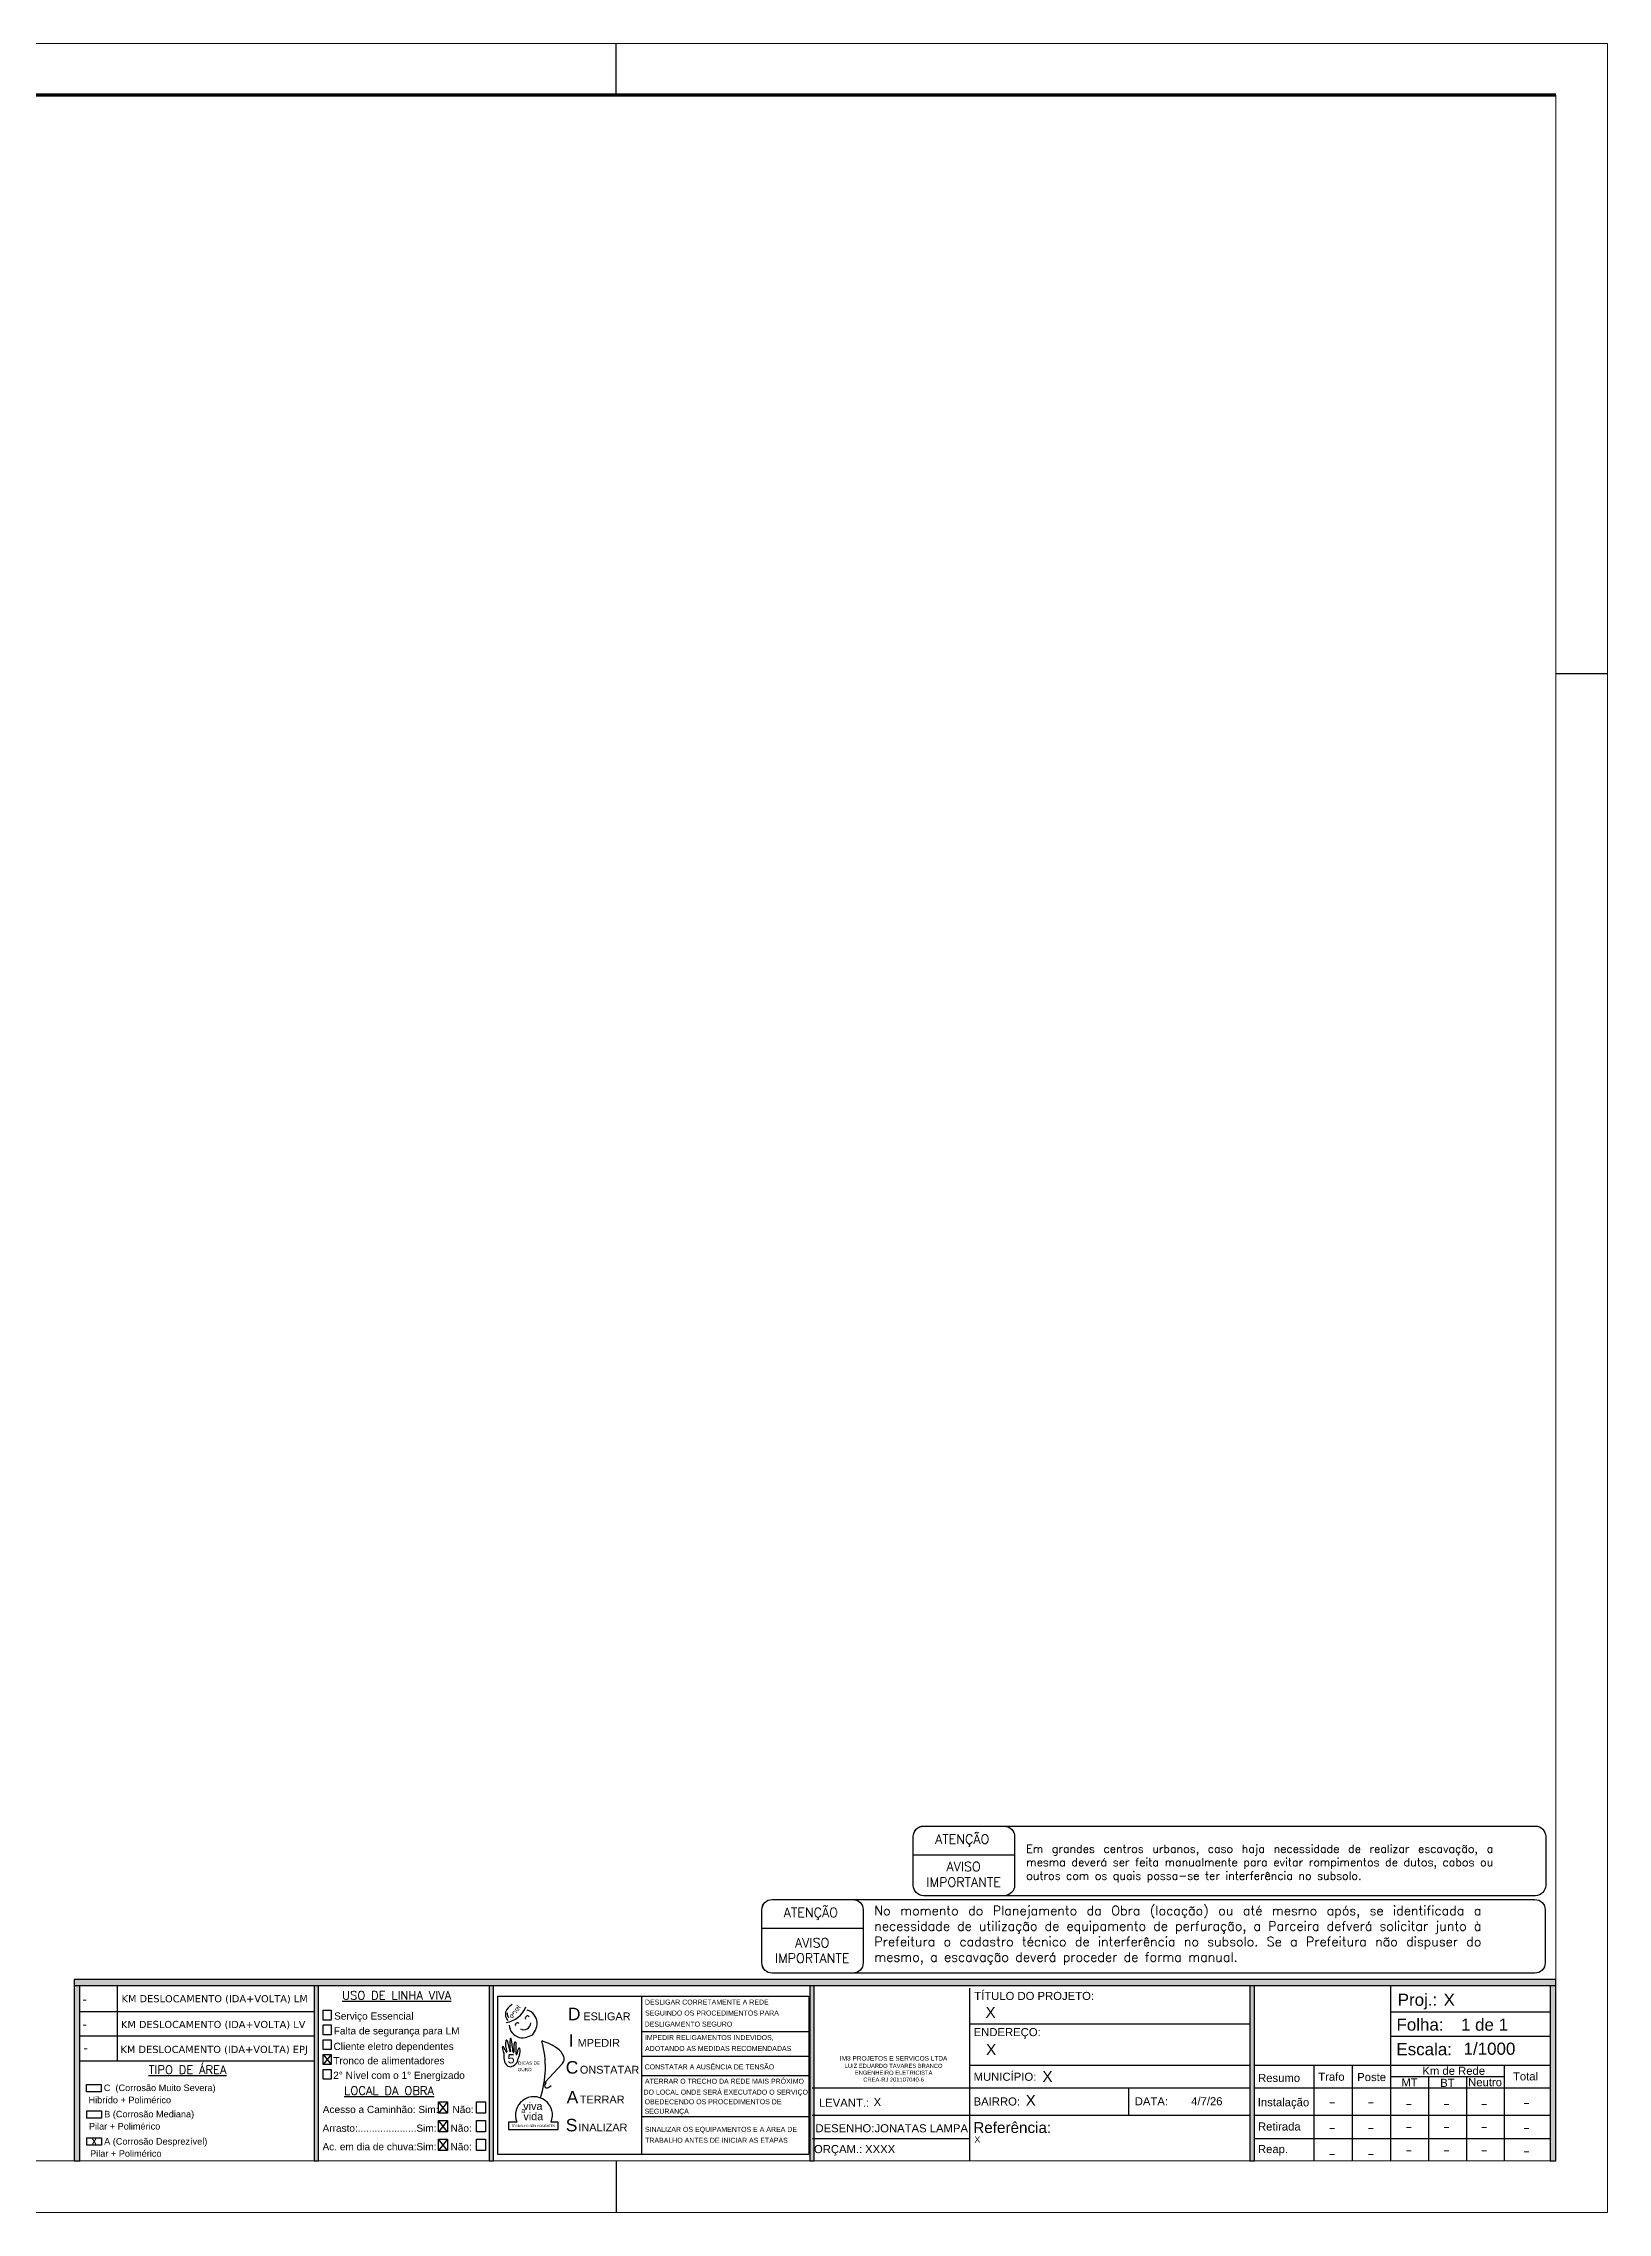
# Model space of a CAD drawing. Header units: millimetres. Extents: x 834033 to 836936, y 7531751 to 7534076.
# Drawn here: x 835788 to 836091, y 7533076.3 to 7533496.3 of the extents above; entities that cross this region are included whole.
import ezdxf
from ezdxf.enums import TextEntityAlignment as Align

# ---------------------------------------------------------------- set-up
doc = ezdxf.new("R2010")
doc.units = ezdxf.units.MM
doc.layers.add('CARIMBO', color=90, linetype='Continuous')
doc.layers.add('MARCAÇÕES', color=1, linetype='Continuous')
doc.layers.add('POSTE', color=3, linetype='Continuous', lineweight=13)
doc.layers.add('REDE MT', color=4, linetype='Continuous', lineweight=25)
doc.styles.add('ARIAL', font='arial.ttf', dxfattribs={"height": 1.6})
doc.styles.add('Nome.Projetada', font='verdana.ttf', dxfattribs={"height": 2})
doc.styles.add('REGUA100', font='ROMANS', dxfattribs={"height": 2.5})
doc.styles.add('ROMANS', font='ROMANS.shx', dxfattribs={"height": 1.8})
doc.styles.get("Standard").update_dxf_attribs({"font": 'arial.ttf'})

# ---------------------------------------------------------------- blocks, each defined once
blk = doc.blocks.new('data')
blk.add_attdef('DATA', text='', height=1.56).set_placement((0, 0), align=Align.MIDDLE_CENTER)

msp = doc.modelspace()

# ---------------------------------------------------------------- hatches: boundary and pattern name
h = msp.add_hatch(color=256)
h.dxf.hatch_style = 1
h.paths.add_polyline_path([(836080.987, 7533120.274), (836079.855, 7533120.274), (836079.855, 7533086.299), (836080.987, 7533086.299)])
h.paths.add_polyline_path([(836022.567, 7533120.274), (836021.717, 7533120.274), (836021.717, 7533086.299), (836022.567, 7533086.299)])
h.paths.add_polyline_path([(835937.31, 7533120.274), (835936.46, 7533120.274), (835936.46, 7533086.299), (835937.31, 7533086.299)])
h.paths.add_polyline_path([(835875.232, 7533120.274), (835874.382, 7533120.274), (835874.382, 7533086.299), (835875.232, 7533086.299)])
h.paths.add_polyline_path([(835841.326, 7533120.274), (835840.476, 7533120.274), (835840.476, 7533086.299), (835841.326, 7533086.299)])
h.paths.add_polyline_path([(835795.12, 7533120.274), (835793.987, 7533120.274), (835793.987, 7533086.299), (835795.12, 7533086.299)])
h.paths.add_polyline_path([(836080.987, 7533121.407), (835793.987, 7533121.407), (835793.987, 7533120.274), (835795.12, 7533120.274), (836080.987, 7533120.274)])
at = {"ltscale": 0.15}
h = msp.add_hatch(color=8, dxfattribs=at)
h.dxf.hatch_style = 1
h.paths.add_polyline_path([(835878.98, 7533114.669, 0.0081441), (835878.969, 7533114.675), (835878.728, 7533114.366), (835878.822, 7533114.292), (835879.065, 7533114.603)])
h.paths.add_polyline_path([(835878.887, 7533115.051), (835878.812, 7533114.956), (835879.141, 7533114.699), (835879.215, 7533114.795)])
h.paths.add_polyline_path([(835880.018, 7533116.019), (835879.775, 7533115.708), (835879.87, 7533115.635), (835880.113, 7533115.946)])
h.paths.add_polyline_path([(835879.721, 7533116.54), (835879.652, 7533116.451), (835879.966, 7533116.205), (835880.036, 7533116.294)])
at = {"ltscale": 0.15, "true_color": 0x105689}
h = msp.add_hatch(color=146, dxfattribs=at)
h.dxf.hatch_style = 1
h.paths.add_polyline_path([(835879.82, 7533115.299), (835879.831, 7533115.407, -1.2195299), (835879.949, 7533115.93), (835880.017, 7533116.018, 1.2499569)])
at = {"ltscale": 0.15}
h = msp.add_hatch(color=3, dxfattribs=at)
h.dxf.hatch_style = 1
h.paths.add_polyline_path([(835880.037, 7533116.295), (835879.966, 7533116.205), (835880.282, 7533115.959, 0.1656475), (835880.349, 7533115.935), (835880.485, 7533115.935), (835880.486, 7533116.047), (835880.391, 7533116.048, -0.1656475), (835880.323, 7533116.071)])
h = msp.add_hatch(color=1, dxfattribs=at)
h.dxf.hatch_style = 1
h.paths.add_polyline_path([(835879.169, 7533114.382), (835879.062, 7533114.367, -3.7448035), (835878.901, 7533114.588), (835878.969, 7533114.675, 4.0665835)])
h = msp.add_hatch(color=6, dxfattribs=at)
h.dxf.hatch_style = 1
h.paths.add_polyline_path([(835878.944, 7533115.007), (835879.117, 7533114.872, -0.9051269), (835879.398, 7533115.243), (835879.465, 7533115.329, 0.6571124)])
h = msp.add_hatch(color=8, dxfattribs=at)
h.dxf.hatch_style = 1
h.paths.add_polyline_path([(835879.501, 7533115.304), (835879.428, 7533115.21), (835879.752, 7533114.957), (835879.825, 7533115.051)])
at = {"ltscale": 0.15, "true_color": 0xadddf7}
h = msp.add_hatch(color=141, dxfattribs=at)
h.dxf.hatch_style = 1
h.paths.add_polyline_path([(835880.217, 7533115.725), (835880.11, 7533115.71, -0.453623), (835879.831, 7533115.407), (835879.82, 7533115.299, 0.4630284)])

# ---------------------------------------------------------------- linework, layer by layer
for p, q in [((835898.987, 7533486.299), (835898.987, 7533496.299)), ((836080.987, 7533374.299), (836090.987, 7533374.299)), ((835956.506, 7533145.568, 0), (835976.134, 7533145.568, 0)), ((835927.185, 7533131.363, 0), (835946.813, 7533131.363, 0)), ((835802.339, 7533120.274, 0), (835802.343, 7533115.218, 0)), ((836048.94, 7533120.274, 0), (836048.94, 7533086.299, 0)), ((835967.381, 7533119.785, -0.001), (835967.381, 7533086.299, -0.001)), ((835802.343, 7533115.218, 0), (835802.343, 7533110.448, 0)), ((835882.778, 7533110.647), (835883.343, 7533111.629)), ((835967.381, 7533112.84, -0.001), (836021.717, 7533112.84, -0.001)), ((836048.94, 7533115.153, 0), (836079.855, 7533115.153, 0)), ((836080.987, 7533115.153, 0), (836081.02, 7533115.153, 0)), ((835840.476, 7533110.448, 0), (835795.12, 7533110.448, 0)), ((835802.343, 7533110.448, 0), (835802.343, 7533105.679)), ((835879.86, 7533107.546), (835879.757, 7533106.956)), ((835882.778, 7533110.647), (835881.705, 7533110.284)), ((835884.588, 7533109.462), (835884.659, 7533109.528)), ((836048.94, 7533110.447, 0), (836079.855, 7533110.447, 0)), ((836080.987, 7533110.447, 0), (836081.02, 7533110.447, 0)), ((835795.12, 7533105.679, 0), (835840.476, 7533105.679, 0)), ((835877.216, 7533107.173), (835877.216, 7533106.176)), ((835888.593, 7533105.184), (835885.177, 7533101.465)), ((836021.717, 7533104.762, 0), (835967.381, 7533104.762, 0)), ((836079.855, 7533104.762, 0), (836022.567, 7533104.762, 0)), ((836034.065, 7533104.762, 0), (836034.065, 7533086.299, 0)), ((836041.502, 7533104.762, 0), (836041.502, 7533086.299, 0)), ((836070.955, 7533104.762, 0), (836070.955, 7533086.299, 0)), ((835885.177, 7533101.465), (835885.184, 7533101.418)), ((835885.184, 7533101.418), (835885.372, 7533101.498)), ((835885.424, 7533101.399), (835885.281, 7533101.306)), ((835885.372, 7533101.498), (835885.424, 7533101.399)), ((835885.84, 7533100.548), (835886.378, 7533100.943)), ((836021.717, 7533100.383, 0), (835936.946, 7533100.383, 0)), ((835998.176, 7533100.383, 0), (835998.176, 7533095.111, 0)), ((836079.855, 7533100.383, 0), (836022.567, 7533100.383, 0)), ((836048.94, 7533102.662, 0), (836070.955, 7533102.662, 0)), ((836056.314, 7533102.662, 0), (836056.314, 7533086.299, 0)), ((836063.635, 7533102.662, 0), (836063.635, 7533086.299, 0)), ((835864.593, 7533097.732), (835866.334, 7533097.732)), ((835864.593, 7533095.526), (835864.593, 7533097.732)), ((835866.334, 7533095.526), (835864.593, 7533095.526)), ((835866.334, 7533097.732), (835866.334, 7533095.526)), ((835871.927, 7533097.732), (835873.668, 7533097.732)), ((835871.927, 7533095.526), (835871.927, 7533097.732)), ((835873.668, 7533095.526), (835871.927, 7533095.526)), ((835873.668, 7533097.732), (835873.668, 7533095.526)), ((836021.717, 7533095.111, 0), (835936.962, 7533095.111, 0)), ((836079.855, 7533095.111, 0), (836022.567, 7533095.111, 0)), ((835878.107, 7533093.831), (835878.107, 7533092.377)), ((835879.726, 7533093.831), (835878.107, 7533093.831)), ((835878.107, 7533092.377), (835887.762, 7533092.377)), ((835887.762, 7533093.796), (835886.364, 7533093.797)), ((835887.762, 7533092.377), (835887.762, 7533093.796)), ((835967.381, 7533090.581, 0), (835936.984, 7533090.581, 0)), ((836079.855, 7533090.581, 0), (836022.567, 7533090.581, 0)), ((836081.025, 7533090.581, 0), (836080.987, 7533090.581, 0)), ((835898.987, 7533086.299), (835898.987, 7533076.299))]:
    msp.add_line(p, q)
at = {"ltscale": 2.5}
msp.add_line((835795.165, 7533115.212, 0), (835840.476, 7533115.245, 0), dxfattribs=at)
at = {"color": 1}
for p, q in [((835842.239, 7533106.905), (835843.751, 7533104.988)), ((835843.751, 7533106.905), (835842.239, 7533104.988)), ((835866.334, 7533097.732), (835864.593, 7533095.526)), ((835866.334, 7533095.526), (835864.593, 7533097.732)), ((835866.334, 7533091.916), (835864.593, 7533094.122)), ((835866.334, 7533094.122), (835864.593, 7533091.916)), ((835866.334, 7533088.301), (835864.593, 7533090.507)), ((835866.334, 7533090.507), (835864.593, 7533088.301))]:
    msp.add_line(p, q, dxfattribs=at)
at = {"elevation": 0}
for points in [[(835956.506, 7533149.134, -0.4142136), (835958.506, 7533151.134), (836076.997, 7533151.134, -0.4142136), (836078.997, 7533149.134), (836078.997, 7533139.664, -0.4142136), (836076.997, 7533137.664), (835958.506, 7533137.664, -0.4142136), (835956.506, 7533139.664)], [(835976.134, 7533139.664, -0.4142136), (835974.134, 7533137.664), (835958.522, 7533137.664, -0.4142136), (835956.522, 7533139.664), (835956.522, 7533149.126, -0.4142136), (835958.522, 7533151.126), (835974.134, 7533151.126, -0.4142136), (835976.134, 7533149.126)], [(835927.185, 7533134.928, -0.4142136), (835929.185, 7533136.928), (836076.889, 7533136.928, -0.4142136), (836078.889, 7533134.928), (836078.889, 7533124.659, -0.4142136), (836076.889, 7533122.659), (835929.185, 7533122.659, -0.4142136), (835927.185, 7533124.659)], [(835946.813, 7533124.659, -0.4142136), (835944.813, 7533122.659), (835929.201, 7533122.659, -0.4142136), (835927.201, 7533124.659), (835927.201, 7533134.92, -0.4142136), (835929.201, 7533136.92), (835944.813, 7533136.92, -0.4142136), (835946.813, 7533134.92)]]:
    msp.add_lwpolyline(points, format="xyb", close=True, dxfattribs=at)
for points in [[(836080.987, 7533121.407), (835793.987, 7533121.407)], [(835793.987, 7533121.407), (835793.987, 7533086.299), (835795.12, 7533086.299), (835795.12, 7533120.274)], [(835793.987, 7533120.274), (836080.987, 7533120.274)], [(835840.476, 7533120.274), (835840.476, 7533086.299), (835841.326, 7533086.299), (835841.326, 7533120.274)], [(835874.382, 7533120.274), (835874.382, 7533086.299), (835875.232, 7533086.299), (835875.232, 7533120.274)], [(835936.46, 7533120.274), (835936.46, 7533086.299), (835937.31, 7533086.299), (835937.31, 7533120.274)], [(836021.717, 7533120.274), (836021.717, 7533086.299), (836022.567, 7533086.299), (836022.567, 7533120.274)], [(836079.855, 7533120.274), (836079.855, 7533086.299), (836080.987, 7533086.299), (836080.987, 7533121.407)]]:
    msp.add_lwpolyline(points)
for points in [[(835842.239, 7533115.5), (835843.751, 7533115.5), (835843.751, 7533113.583), (835842.239, 7533113.583)], [(835842.239, 7533112.635), (835843.751, 7533112.635), (835843.751, 7533110.718), (835842.239, 7533110.718)], [(835842.239, 7533109.77), (835843.751, 7533109.77), (835843.751, 7533107.853), (835842.239, 7533107.853)], [(835842.239, 7533106.905), (835843.751, 7533106.905), (835843.751, 7533104.988), (835842.239, 7533104.988)], [(835842.239, 7533104.04), (835843.751, 7533104.04), (835843.751, 7533102.123), (835842.239, 7533102.123)], [(835864.593, 7533094.122), (835866.334, 7533094.122), (835866.334, 7533091.916), (835864.593, 7533091.916)], [(835871.927, 7533094.122), (835873.668, 7533094.122), (835873.668, 7533091.916), (835871.927, 7533091.916)], [(835864.593, 7533090.507), (835866.334, 7533090.507), (835866.334, 7533088.301), (835864.593, 7533088.301)], [(835871.927, 7533090.507), (835873.668, 7533090.507), (835873.668, 7533088.301), (835871.927, 7533088.301)]]:
    msp.add_lwpolyline(points, close=True)
at = {"ltscale": 5}
for points in [[(835796.379, 7533101.123), (835799.221, 7533101.123), (835799.221, 7533099.703), (835796.379, 7533099.703)], [(835796.458, 7533096.034), (835799.3, 7533096.034), (835799.3, 7533094.615), (835796.458, 7533094.615)], [(835796.451, 7533090.755), (835799.293, 7533090.755), (835799.293, 7533089.335), (835796.451, 7533089.335)]]:
    msp.add_lwpolyline(points, close=True, dxfattribs=at)
for centre, radius, start, end in [((835876.92, 7533118.031), 4.966, 278.64787, 337.29534), ((835881.99, 7533112.472), 5.239, 127.00648, 142.73951), ((835879.177, 7533114.687), 1.66, 144.80643, 225.16056), ((835878.882, 7533114.849), 1.049, 174.30811, 228.40065), ((835880.924, 7533112.822), 2.704, 184.77575, 253.71254), ((835879.88, 7533112.615), 0.443, 41.28747, 199.91806), ((835881.064, 7533113.068), 1.367, 242.94779, 358.04209), ((835881.81, 7533113.936), 0.443, 41.28747, 199.91806), ((835881.005, 7533112.888), 2.704, 5.07898, 74.01577), ((835880.721, 7533113.043), 2.979, 331.67324, 1.6326), ((835877.061, 7533108.307), 0.134, 34.54355, 187.36917), ((835881.25, 7533108.849), 4.357, 187.36917, 201.88252), ((835873.733, 7533106.016), 4.174, 19.87877, 34.54355), ((835881.419, 7533108.93), 3.874, 169.95432, 201.72241), ((835877.741, 7533109.582), 0.139, 9.82437, 169.95432), ((835877.736, 7533107.475), 0.087, 207.07627, 14.4208), ((835896.792, 7533112.881), 19.196, 189.82437, 196.38122), ((835884.127, 7533108.924), 5.771, 170.02222, 194.06747), ((835878.45, 7533107.502), 0.0818, 205.17008, 14.0015), ((835878.547, 7533109.896), 0.108, 12.69902, 164.78281), ((835840.118, 7533103.22), 39.112, 6.10148, 9.86325), ((835889.386, 7533108.237), 10.253, 178.0401, 184.75426), ((835880.807, 7533108.478), 1.672, 153.77632, 176.24737), ((835879.451, 7533109.146), 0.16, 2.63393, 153.77632), ((835859.914, 7533108.248), 19.718, 356.35086, 2.63393), ((835881.023, 7533107.372), 1.176, 143.26626, 171.51546), ((835880.201, 7533107.987), 0.15, 26.84672, 143.69559), ((835880.828, 7533113.131), 2.979, 257.15892, 287.11828), ((835878.54, 7533107.571), 1.859, 336.30987, 15.08687), ((835866.623, 7533104.457), 18.649, 341.4351, 15.56765), ((835881.113, 7533098.702), 11.392, 55.24981, 71.8614), ((835885.778, 7533105.342), 3.278, 21.69655, 56.10148), ((835877.077, 7533107.173), 0.139, 0, 21.88252), ((835879.454, 7533106.367), 2.246, 184.87321, 218.175), ((835878.485, 7533105.514), 0.96, 213.89185, 274.44261), ((835878.283, 7533106.255), 1.72, 279.26807, 356.59746), ((835879.088, 7533107.392), 0.0805, 190.9033, 356.4052), ((835879.676, 7533106.982), 0.0848, 172.56659, 342.22682), ((835880.138, 7533106.145), 0.139, 161.8584, 176.59746), ((835888.23, 7533103.493), 8.654, 157.3655, 161.8584), ((835887.401, 7533106.088), 1.496, 322.80624, 18.11127), ((835885.598, 7533100.938), 0.486, 130.73643, 250.89457), ((835885.575, 7533100.88), 0.424, 251.21168, 308.54897), ((835883.052, 7533095.163), 3.582, 337.58291, 201.81747)]:
    msp.add_arc(centre, radius, start, end)
at = {"layer": 'CARIMBO'}
for p, q in [((835876.074, 7533118.239), (835936.275, 7533118.239)), ((835876.074, 7533087.565), (835876.074, 7533118.239)), ((835903.882, 7533118.193), (835903.882, 7533087.565)), ((835936.275, 7533118.239), (835936.275, 7533087.565)), ((835903.882, 7533111.378), (835936.275, 7533111.378)), ((835903.882, 7533106.597), (835936.275, 7533106.597)), ((835903.882, 7533102.873), (835936.275, 7533102.873)), ((835903.882, 7533094.939), (835936.275, 7533094.939)), ((835936.275, 7533087.565), (835876.074, 7533087.565))]:
    msp.add_line(p, q, dxfattribs=at)
at = {"layer": 'POSTE'}
for p, q in [((836090.987, 7533496.299), (835496.987, 7533496.299)), ((836090.987, 7533076.299), (836090.987, 7533496.299)), ((836080.987, 7533086.299), (836080.987, 7533486.299)), ((835521.987, 7533086.299), (836080.987, 7533086.299)), ((836080.987, 7533086.299), (835793.987, 7533086.299)), ((835496.987, 7533076.299), (836090.987, 7533076.299))]:
    msp.add_line(p, q, dxfattribs=at)
at = {"layer": 'POSTE', "const_width": 0.6}
msp.add_lwpolyline([(836080.987, 7533486.299), (835521.987, 7533486.299)], dxfattribs=at)

# ---------------------------------------------------------------- block references
msp.add_blockref('data', (836013.368, 7533097.862)).add_auto_attribs({'DATA': '4/7/26'})

# ---------------------------------------------------------------- texts
at = {"ltscale": 2, "style": 'Nome.Projetada'}
for s, height, p in [('-', 1.803, (835795.603, 7533116.735, 0)), ('KM DESLOCAMENTO (IDA+VOLTA) LM', 1.38486, (835803.187, 7533117.024, 0)), ('-', 1.803, (835795.603, 7533111.912, 0)), ('KM DESLOCAMENTO (IDA+VOLTA) LV', 1.38486, (835803.066, 7533112.042, 0)), ('-', 1.803, (835795.816, 7533107.317, 0)), ('KM DESLOCAMENTO (IDA+VOLTA) EPJ', 1.38486, (835802.984, 7533107.207, 0))]:
    msp.add_text(s, height=height, dxfattribs=at).set_placement(p)
for s, height, p in [('TÍTULO DO PROJETO:', 1.56492, (835968.322, 7533117.468)), ('X ', 2.1126, (835970.497, 7533114.012)), ('X', 2.347, (836059.22, 7533116.341, -0.001)), ('Serviço Essencial', 1.39434, (835844.358, 7533113.667)), ('Falta de segurança para LM', 1.39434, (835844.287, 7533110.8)), ('ENDEREÇO:', 1.5649, (835968.205, 7533110.465)), ('Folha: ', 2.3474, (836050.096, 7533111.535)), ('1 de 1', 2.3474, (836062.582, 7533111.52)), ('Cliente eletro dependentes', 1.39434, (835844.244, 7533107.79)), ('X ', 2.1126, (835970.612, 7533106.821)), ('Escala:', 2.3474, (836050.082, 7533106.763)), ('1/1000', 2.3474, (836063.088, 7533106.865)), ('Tronco de alimentadores', 1.39434, (835844.189, 7533105.024)), ('2° Nível com o 1° Energizado', 1.39434, (835844.178, 7533102.185)), ('MUNICÍPIO:', 1.5649, (835968.205, 7533101.828)), ('X ', 2.1126, (835981.526, 7533101.584)), ('Trafo', 1.5649, (836034.941, 7533101.826)), ('Poste', 1.5649, (836042.487, 7533101.765)), ('Km de Rede', 1.5649, (836055.106, 7533102.98)), ('Total', 1.5649, (836072.653, 7533101.896)), ('C  (Corrosão Muito Severa)', 1.26759, (835799.748, 7533099.828)), ('X ', 2.1126, (835978.292, 7533096.986)), ('Resumo', 1.5649, (836023.29, 7533101.597)), ('MT', 1.5649, (836051.058, 7533100.744)), ('BT', 1.5649, (836058.561, 7533100.647)), ('Neutro', 1.5649, (836063.97, 7533100.769)), ('Hibrído + Polimérico', 1.26759, (835796.787, 7533097.472)), ('B (Corrosão Mediana)', 1.26759, (835799.827, 7533094.739)), ('Acesso a Caminhão: Sim:     Não:', 1.39434, (835842.157, 7533095.57)), ('BAIRRO:', 1.5649, (835968.203, 7533097.033)), ('DATA:', 1.5649, (835999.407, 7533097.064)), ('Instalação', 1.5649, (836023.232, 7533096.894)), ('Pilar + Polimérico', 1.26759, (835796.866, 7533092.383)), ('A (Corrosão Desprezível)', 1.26759, (835799.82, 7533089.459)), ('Arrasto:.....................Sim:     Não:', 1.39434, (835842.117, 7533091.955)), ('Referência:', 2.11264, (835968.139, 7533091.719)), ('Retirada', 1.5649, (836023.275, 7533092.198)), ('Pilar + Polimérico', 1.26759, (835797.096, 7533087.103)), ('Ac. em dia de chuva:Sim:     Não:', 1.39434, (835842.107, 7533088.371)), ('Reap.', 1.5649, (836023.267, 7533087.821))]:
    msp.add_text(s, height=height).set_placement(p)
at = {"linetype": 'Continuous'}
msp.add_text('5', height=1.787, dxfattribs=at).set_placement((835877.932, 7533105.191))
at = {"style": 'ARIAL'}
for s, height, p in [('LEVANT.:', 1.5649, (835938.241, 7533096.791, 0)), ('X', 1.565, (835948.834, 7533096.935, 0.001)), ('DESENHO:', 1.5649, (835937.568, 7533091.851, 0)), ('JONATAS LAMPA', 1.56492, (835949.016, 7533091.847, 0.001)), ('ORÇAM.:', 1.5649, (835937.282, 7533087.816, 0)), ('XXXX', 1.5649, (835947.186, 7533087.821, 0))]:
    msp.add_text(s, height=height, dxfattribs=at).set_placement(p)
at = {"style": 'REGUA100'}
for p in [(836037.617, 7533097.063), (836045.117, 7533097.063), (836052.495, 7533096.741, 0), (836059.795, 7533096.741, 0), (836067.095, 7533096.741, 0), (836075.287, 7533096.928, 0), (836037.617, 7533092.063), (836045.117, 7533092.063), (836052.495, 7533092.241, 0), (836059.795, 7533092.241, 0), (836067.095, 7533092.241, 0), (836075.287, 7533092.068, 0), (836037.617, 7533087.063), (836045.117, 7533087.063), (836052.495, 7533087.741, 0), (836059.795, 7533087.741, 0), (836067.095, 7533087.741, 0), (836075.287, 7533087.538, 0)]:
    msp.add_text('-', height=1.192, dxfattribs=at).set_placement(p, align=Align.CENTER)
at = {"char_height": 1.8, "attachment_point": 1, "style": 'ROMANS'}
for insert in [(835960.75, 7533149.515, 0), (835931.429, 7533135.31, 0)]:
    msp.add_mtext('ATENÇÃO', dxfattribs=dict(at, insert=insert))
at = {"char_height": 1.56492, "attachment_point": 1}
for s, insert, width, style in [('\\pxqd;Em grandes centros urbanos, caso haja necessidade de realizar escavação, a mesma deverá ser feita manualmente para evitar rompimentos de dutos, cabos ou outros com os quais possa-se ter interferência no subsolo.', (835978.396, 7533147.534, 0), 97.98412, 'ROMANS'), ('\\pxqc;{\\H0.57511x;IM3 PROJETOS E SERVICOS LTDA}\\P{\\H0.51121x;LUIZ EDUARDO TAVARES BRANCO\\PENGENHEIRO ELETRICISTA\\PCREA-RJ 201107040-6}', (835931.541, 7533106.618, 0), 42.32693, 'ARIAL')]:
    msp.add_mtext(s, dxfattribs=dict(at, insert=insert, width=width, style=style))
at = {"char_height": 1.8, "attachment_point": 1, "style": 'ROMANS'}
for s, width, insert in [('\\pxqc;AVISO IMPORTANTE', 10, (835961.257, 7533144.191, 0)), ('\\pxqd;No momento do Planejamento da Obra (locação) ou até mesmo após, se identificada a necessidade de utilização de equipamento de perfuração, a Parceira defverá solicitar junto à Prefeitura o cadastro técnico de interferência no subsolo. Se a Prefeitura não dispuser do mesmo, a escavação deverá proceder de forma manual.', 127.37081, (835948.974, 7533135.681, 0)), ('\\pxqc;AVISO IMPORTANTE', 10, (835931.937, 7533129.461, 0))]:
    msp.add_mtext_dynamic_manual_height_columns(s, width=width, gutter_width=9, heights=[0], dxfattribs=dict(at, insert=insert))
at = {"insert": (836050.341, 7533118.688, -0.001), "char_height": 2.3474, "width": 11.03397, "attachment_point": 1}
msp.add_mtext('Proj.:', dxfattribs=at)
at = {"insert": (835968.38, 7533091.041, 0), "char_height": 1.174, "attachment_point": 1}
msp.add_mtext_dynamic_manual_height_columns('X', width=52.9942, gutter_width=9, heights=[0], dxfattribs=at)
at = {"lineweight": 40, "style": 'ROMANS'}
msp.add_attdef('X', text='', height=1.027, dxfattribs=at).set_placement((835797.87, 7533089.548), align=Align.CENTER)
at = {"layer": 'CARIMBO', "linetype": 'Continuous', "style": 'ROMANS'}
for s, p in [('%%UUSO DE LINHA VIVA', (835845.908, 7533117.543)), ('%%UTIPO DE ÁREA', (835808.434, 7533103.151, 0)), ('%%ULOCAL DA OBRA', (835846.299, 7533099.106))]:
    msp.add_text(s, height=1.63714, dxfattribs=at).set_placement(p)
at = {"layer": 'CARIMBO', "style": 'ARIAL'}
for s, height, p in [('DESLIGAR CORRETAMENTE A REDE', 0.9677, (835904.548, 7533116.575)), ('ESLIGAR', 1.512, (835892.612, 7533113.547)), ('DESLIGAMENTO SEGURO', 0.9677, (835904.483, 7533112.312)), ('SEGUINDO OS PROCEDIMENTOS PARA', 0.9677, (835904.579, 7533114.456)), ('MPEDIR', 1.512, (835891.51, 7533108.411)), ('ADOTANDO AS MEDIDAS RECOMENDADAS', 0.9677, (835904.579, 7533107.594)), ('IMPEDIR RELIGAMENTOS INDEVIDOS,', 0.9677, (835904.548, 7533109.713)), ('ONSTATAR', 1.512, (835891.951, 7533103.213)), ('CONSTATAR A AUSÊNCIA DE TENSÃO', 0.9677, (835904.492, 7533104.031)), (' DO LOCAL ONDE SERÁ EXECUTADO O SERVIÇO', 0.9677, (835903.899, 7533099.143)), ('ATERRAR O TRECHO DA REDE MAIS PRÓXIMO', 0.9677, (835904.548, 7533101.258)), ('TERRAR', 1.512, (835891.918, 7533097.443)), ('SEGURANÇA', 0.9677, (835904.483, 7533095.449)), ('OBEDECENDO OS PROCEDIMENTOS DE ', 0.9677, (835904.483, 7533097.28)), ('INALIZAR', 1.512, (835891.658, 7533092.035)), ('SINALIZAR OS EQUIPAMENTOS E A ÁREA DE', 0.9677, (835904.548, 7533091.937)), ('TRABALHO ANTES DE INICIAR AS ETAPAS', 0.9677, (835904.579, 7533089.818))]:
    msp.add_text(s, height=height, dxfattribs=at).set_placement(p)
at = {"layer": 'MARCAÇÕES', "linetype": 'Continuous'}
for s, height, p in [('OURO', 0.6437, (835879.918, 7533103.68)), ('DICAS DE', 0.6435, (835879.98, 7533104.925)), ('a', 0.985, (835880.6, 7533095.58)), ('viva', 1.498, (835880.987, 7533096.168)), ('vida', 1.498, (835881.011, 7533094.198)), ('TRABALHO SEM ACIDENTES', 0.43572, (835878.72, 7533092.862))]:
    msp.add_text(s, height=height, dxfattribs=at).set_placement(p)
at = {"layer": 'REDE MT', "style": 'ARIAL'}
for s, p in [('D', (835889.632, 7533113.547)), ('I', (835889.789, 7533108.411)), ('C', (835889.212, 7533103.213)), ('A', (835889.386, 7533097.443)), ('S', (835889.212, 7533092.035))]:
    msp.add_text(s, height=2.419, dxfattribs=at).set_placement(p)

doc.saveas('drawing.dxf')
